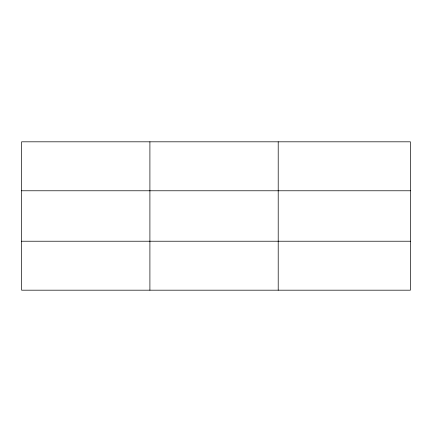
<?xml version="1.0" encoding="UTF-8"?>
<svg xmlns="http://www.w3.org/2000/svg" width="432" height="432" viewBox="0 0 432 432"><rect width="100%" height="100%" fill="white"/><g stroke="black" fill="none" stroke-linecap="round" stroke-linejoin="round"><path stroke-width="0.65" d="M149.904 141.815L149.904 290.185M278.208 141.815L278.208 290.185M410.4 241.223L410.4 290.185L21.6 290.185L21.6 141.815L410.4 141.815L410.4 241.223L21.6 241.223M21.6 190.777L410.4 190.777"/></g></svg>
